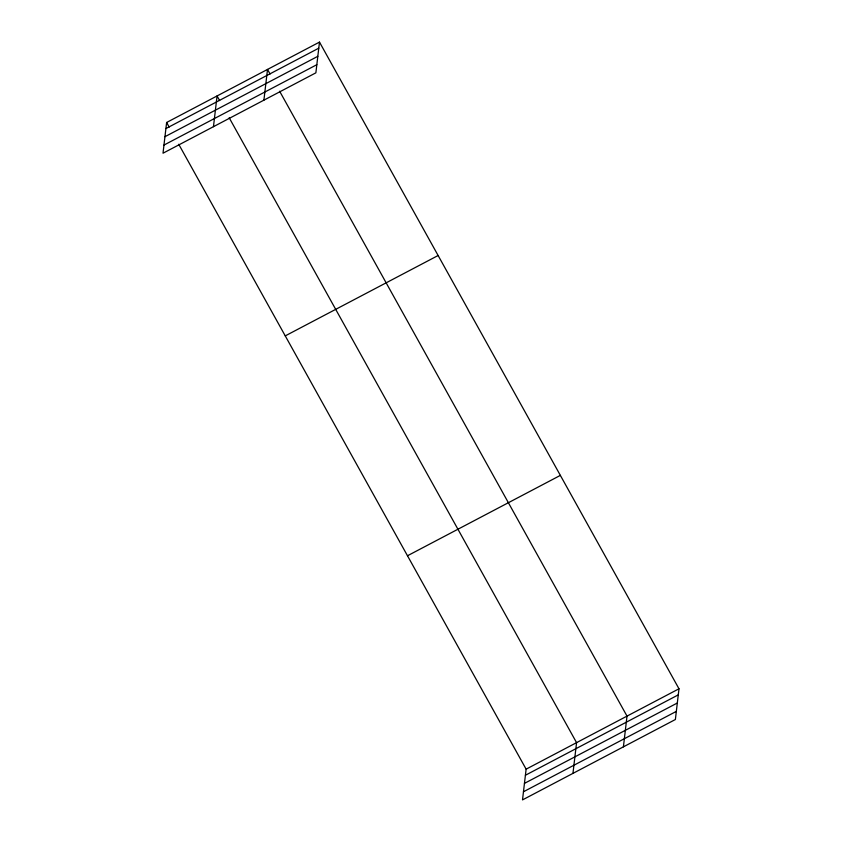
<?xml version="1.0" encoding="UTF-8"?>
<svg xmlns="http://www.w3.org/2000/svg" width="842" height="842" viewBox="0 0 842 842"><rect width="100%" height="100%" fill="white"/><g stroke="black" fill="none" stroke-linecap="round" stroke-linejoin="round"><path stroke-width="1.26" d="M166.621 122.479L163.011 153.212L315.876 72.833L319.486 42.1L166.621 122.479L169.168 127.068M213.458 126.689L217.068 95.956L219.615 100.545M263.904 100.166L267.514 69.433L270.061 74.022M178.736 144.277L526.124 769.167L522.514 799.9L675.379 719.521L678.989 688.788L319.486 42.1M572.96 773.377L576.57 742.644L229.182 117.754M623.406 746.843L627.016 716.11L279.628 91.231M165.906 128.563L318.781 48.183M164.948 136.699L317.823 56.319M163.958 145.077L316.834 64.697M285.249 335.884L438.124 255.505M407.486 555.762L560.362 475.383M526.124 769.167L678.989 688.788M525.408 775.25L678.284 694.871M524.45 783.386L677.326 703.007M523.461 791.764L676.337 711.385"/></g></svg>
